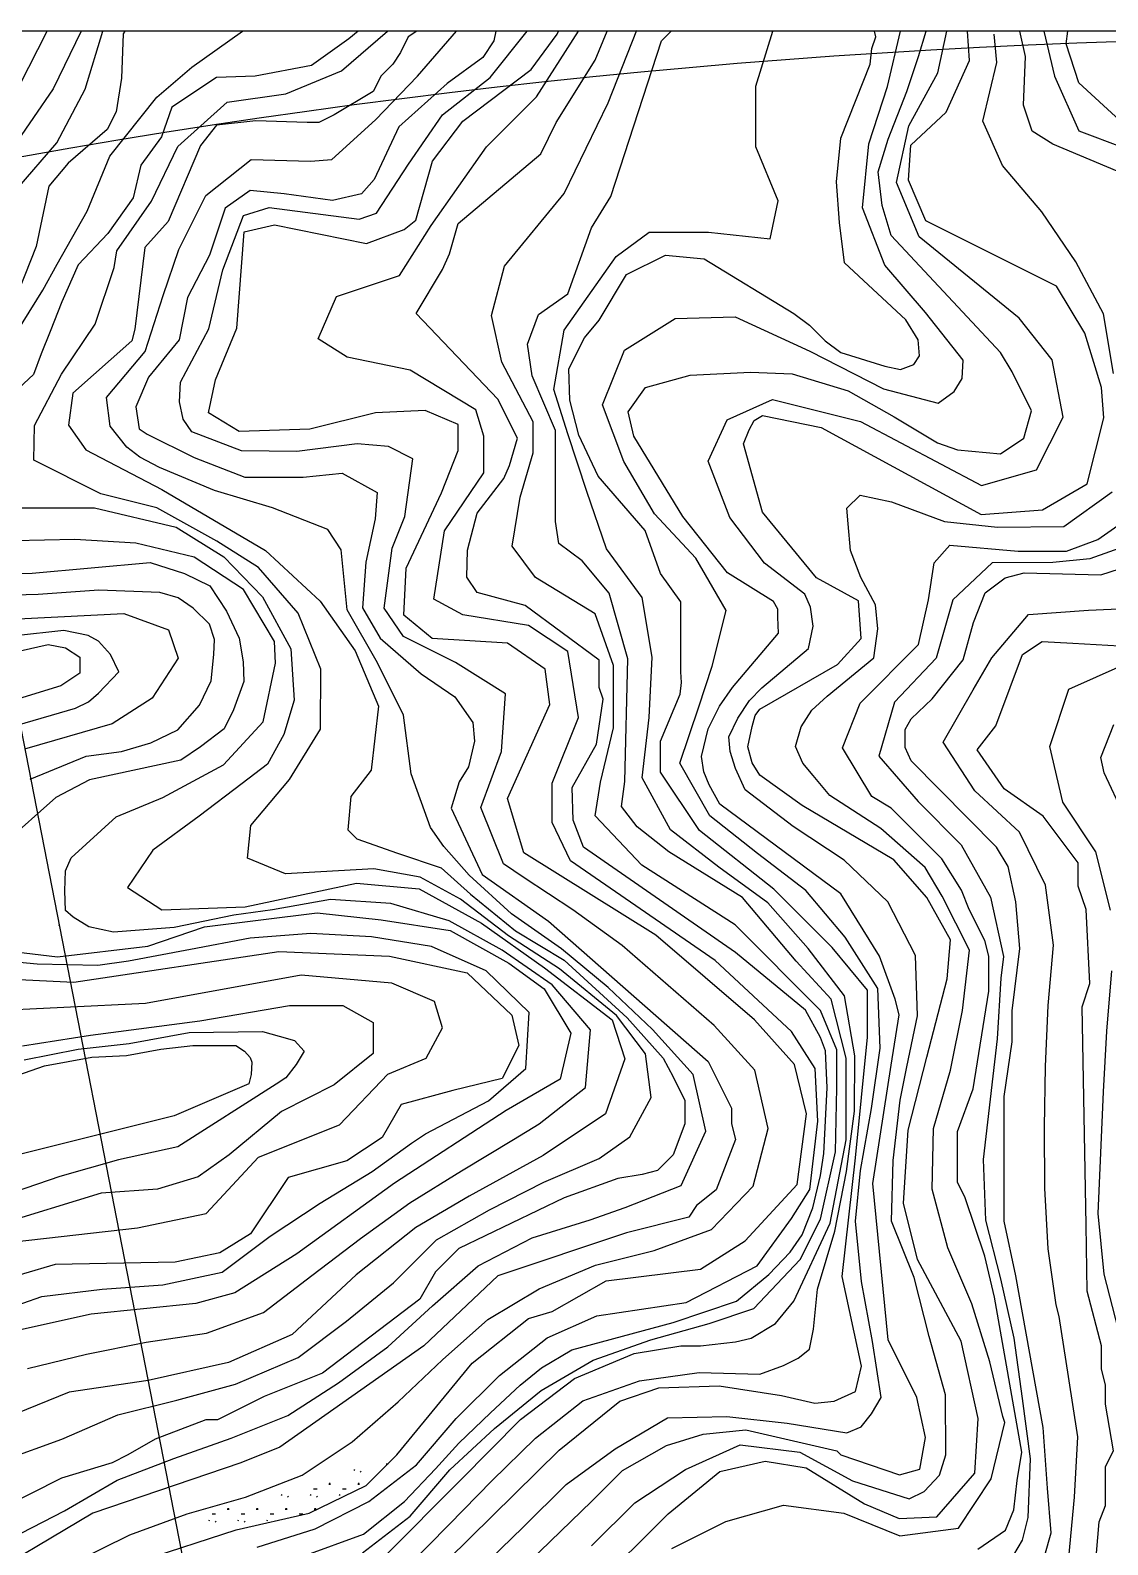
# Model space of a CAD drawing. Header units: millimetres. Extents: x 548366 to 1117317, y 7446967 to 14899125.
# Drawn here: x 553483 to 554191, y 7459421 to 7460416 of the extents above; entities that cross this region are included whole.
import ezdxf

# ---------------------------------------------------------------- set-up
doc = ezdxf.new("R2010")
doc.units = ezdxf.units.MM
doc.header["$MEASUREMENT"] = 0
for name, color, linetype in [('AID5_25K', 2, 'Continuous'), ('CURVA_INTERMEDIÁRIA', 32, 'Continuous'), ('CURVA_MESTRA', 36, 'Continuous'), ('RADIAIS', 222, 'Continuous')]:
    doc.layers.add(name, color=color, linetype=linetype)

msp = doc.modelspace()

# ---------------------------------------------------------------- hatches: boundary and pattern name
at = {"layer": 'CURVA_MESTRA', "ltscale": 2.5}
h = msp.add_hatch(dxfattribs=at)
h.set_pattern_fill('SWAMP', color=256, scale=0.75, style=0)
h.set_pattern_definition([(0, (0, 0), (9.525, 16.49775), [2.38125, -16.66875]), (90, (1.191, 0), (-9.525, 16.49775), [1.190625, -31.80495]), (90, (1.488, 0), (-9.525, 16.49775), [0.9525, -32.043075]), (90, (0.893, 0), (-9.525, 16.49775), [0.9525, -32.043075]), (60, (1.786, 0), (-9.524970605, 16.49776697), [0.762, -18.288]), (120, (0.595, 0), (-19.049970605, 1.697e-05), [0.762, -18.288])])
h.paths.add_polyline_path([(553703.79, 7459459.85), (553719.5, 7459475.55), (553710.14, 7459473.55), (553696.58, 7459471.66), (553676.24, 7459463.76), (553661.54, 7459459.99), (553647.98, 7459455.48), (553623.87, 7459448.7), (553608.04, 7459443.81), (553590.84, 7459439.28), (553596.1, 7459435.5), (553603.1, 7459429.4), (553606.55, 7459426.93), (553618.37, 7459430.77), (553666.3, 7459441.59)])

# ---------------------------------------------------------------- linework, layer by layer
at = {"layer": 'AID5_25K'}
msp.add_lwpolyline([(549360, 7450410), (559365, 7450410), (559365, 7460415), (549360, 7460415), (549360, 7450410)], dxfattribs=at)
at = {"layer": 'CURVA_INTERMEDIÁRIA'}
for points, elevation in [([(553788.98, 7460415), (553787.71, 7460408.63), (553780.49, 7460397.71), (553757.01, 7460380.49), (553725.14, 7460352.05), (553708.98, 7460317.54), (553700.62, 7460308.08), (553681.67, 7460303.63), (553649.91, 7460308.08), (553627.62, 7460310.31), (553611.18, 7460298.62), (553600.95, 7460267.92), (553586.51, 7460240.06), (553580.94, 7460212.23), (553560.88, 7460187.74), (553552.52, 7460168.26), (553554.75, 7460153.79), (553560.01, 7460150.24), (553590.71, 7460134.89), (553623.97, 7460122.1), (553662.35, 7460122.1), (553687.93, 7460124.66), (553710.96, 7460111.86), (553709.69, 7460094.7), (553703.56, 7460066.32), (553701.33, 7460036.27), (553713.03, 7460016.23), (553739.78, 7459992.85), (553762.07, 7459977.83), (553773.77, 7459960.85), (553774.89, 7459948.61), (553770.99, 7459931.91), (553764.86, 7459921.89), (553759.56, 7459904.64), (553780.03, 7459861.15), (553823.52, 7459830.45), (553928.41, 7459738.35), (553943.76, 7459707.65), (553943.76, 7459697.42), (553946.32, 7459687.18), (553933.53, 7459653.92), (553920.74, 7459643.69), (553915.62, 7459636.02), (553874.69, 7459625.78), (553790.26, 7459597.64), (553741.66, 7459551.59), (553647, 7459485.08), (553621.41, 7459474.84), (553524.2, 7459441.58), (553442.33, 7459392.98)], 520), ([(553737.14, 7460415), (553731.42, 7460411.19), (553726.31, 7460400.95), (553721.19, 7460393.28), (553713.51, 7460385.6), (553708.4, 7460375.37), (553682.81, 7460360.02), (553672.58, 7460354.9), (553664.91, 7460354.9), (553631.3, 7460356.01), (553605.43, 7460353.14), (553594.89, 7460339.74), (553573.81, 7460289.98), (553558.48, 7460272.76), (553551.77, 7460219.17), (553549.78, 7460211.64), (553511.08, 7460177.2), (553508.21, 7460156.15), (553519.7, 7460139.88), (553569.53, 7460114.04), (553637.57, 7460073.85), (553673.58, 7460040.57), (553696.57, 7460008.04), (553711.9, 7459971.67), (553707.11, 7459929.57), (553693.7, 7459912.35), (553691.78, 7459890.34), (553697.53, 7459884.6), (553724.36, 7459875.03), (553753.11, 7459865.46), (553772.27, 7459848.23), (553801.77, 7459824.08), (553833.76, 7459804.87), (553875.26, 7459767), (553898.72, 7459740.42), (553905.39, 7459728.12), (553913.06, 7459712.77), (553913.06, 7459697.42), (553905.39, 7459676.95), (553895.15, 7459666.72), (553884.92, 7459664.16), (553869.01, 7459661.45), (553833.76, 7459648.81), (553764.68, 7459615.55), (553749.33, 7459600.2), (553739.1, 7459582.29), (553675.14, 7459533.68), (553636.76, 7459518.33), (553606.06, 7459502.98), (553598.39, 7459502.98), (553565.13, 7459490.19), (553547.22, 7459479.96), (553536.99, 7459474.84), (553503.73, 7459464.61), (553462.8, 7459444.14)], 540), ([(553469.45, 7460209.6), (553491.38, 7460244.84), (553500.91, 7460261.95), (553520.44, 7460296.69), (553535.31, 7460332.8), (553566.3, 7460371.69), (553589.35, 7460391.29), (553622.65, 7460415)], 570), ([(553470.39, 7459425.02), (553505.67, 7459443.15), (553540.24, 7459463.27), (553577.49, 7459477.63), (553615.09, 7459491.02), (553652.23, 7459505.85), (553685.7, 7459527.36), (553717.98, 7459550.98), (553747.39, 7459577.74), (553777.38, 7459604.09), (553812.73, 7459622.48), (553850.85, 7459634.24), (553873.94, 7459642.37), (553910.55, 7459656.91), (553926.88, 7459692.56), (553918.44, 7459729.76), (553891.85, 7459759.4), (553862.74, 7459786.82), (553832.02, 7459812.32), (553799.25, 7459835.22), (553771.42, 7459860.57), (553754.85, 7459879.6), (553746.1, 7459891.98), (553733.41, 7459927.22), (553728.21, 7459965.65), (553711.13, 7460000.17), (553691.35, 7460034.84), (553687.32, 7460074.31), (553678.56, 7460087.7), (553642.33, 7460101.99), (553604.11, 7460113.19), (553567.95, 7460128.41), (553555.2, 7460135.21), (553546.48, 7460141.63), (553535.64, 7460155.61), (553533.2, 7460174.38), (553558.53, 7460204.56), (553570.43, 7460241.32), (553580.79, 7460271.46), (553598.44, 7460307.03), (553628.16, 7460330.73), (553667.13, 7460329.51), (553681.22, 7460330.6), (553709.98, 7460356.62), (553737.57, 7460385.37), (553763.06, 7460415)], 530), ([(553545.16, 7460415), (553544.18, 7460413.23), (553543.02, 7460384.14), (553539.53, 7460362.03), (553533.7, 7460350.39), (553508.08, 7460328.29), (553495.27, 7460313.16), (553487.12, 7460273.59), (553471.66, 7460234.7)], 580), ([(553698.41, 7460415), (553692.36, 7460409.86), (553667.95, 7460392.3), (553630.85, 7460385.47), (553605.47, 7460384.5), (553576.18, 7460364.99), (553569.34, 7460345.48), (553555.67, 7460326.94), (553550.79, 7460305.48), (553534.19, 7460282.07), (553514.67, 7460261.58), (553503.93, 7460237.19), (553496.12, 7460217.68), (553490.26, 7460203.05), (553485.38, 7460189.39), (553472.69, 7460177.68)], 560), ([(553474.65, 7460311.28), (553500.66, 7460341.62), (553519.17, 7460376.92), (553530.89, 7460415)], 590), ([(553476.04, 7460379.34), (553494.16, 7460415)], 610), ([(553512.72, 7459409.79), (553548.57, 7459427.42), (553586.11, 7459441.14), (553624.58, 7459452.09), (553661.78, 7459466.57), (553694.67, 7459488.63), (553724.82, 7459514.88), (553753.94, 7459542.29), (553783.76, 7459568.93), (553817.39, 7459589.11), (553854.27, 7459604.58), (553892.91, 7459614.2), (553930.51, 7459628.02), (553957.99, 7459656.5), (553967.68, 7459694.23), (553959.08, 7459732.64), (553932.26, 7459762.04), (553902.03, 7459788.23), (553871.81, 7459814.44), (553839.48, 7459837.96), (553807.43, 7459858.89), (553793.98, 7459868.11), (553779.15, 7459905.19), (553792.7, 7459941.93), (553795.24, 7459979.8), (553762.36, 7460000.35), (553728.37, 7460017.38), (553715.63, 7460036.11), (553720.73, 7460075.36), (553729.16, 7460096.14), (553734.43, 7460134.14), (553718.38, 7460142.14), (553697.87, 7460144.02), (553658.23, 7460138.91), (553621.97, 7460139.43), (553589.32, 7460151.7), (553583.6, 7460160.1), (553581.1, 7460171.58), (553581.93, 7460184.34), (553600.52, 7460219.47), (553609.57, 7460258.29), (553623.26, 7460293.85), (553640.07, 7460299.08), (553699.27, 7460291.45), (553710.65, 7460295.37), (553731.65, 7460327.63), (553753.82, 7460360), (553785.26, 7460384.56), (553809.59, 7460415)], 510), ([(553632.16, 7459419.38), (553670.29, 7459431.41), (553705.59, 7459449.24), (553736.91, 7459473.52), (553762.83, 7459503.87), (553791.28, 7459531.99), (553822.56, 7459556.77), (553855.31, 7459571.3), (553913.99, 7459580.04), (553960.62, 7459604.21), (553983.07, 7459635.3), (553995.16, 7459654.3), (554000.34, 7459699.2), (553998.61, 7459733.74), (553983.07, 7459757.92), (553932.99, 7459804.54), (553838, 7459870.17), (553825.91, 7459895.21), (553825.91, 7459921.11), (553843.18, 7459964.29), (553836.28, 7460007.46), (553810.37, 7460024.73), (553767.2, 7460031.64), (553748.2, 7460042), (553755.11, 7460086.9), (553781.01, 7460124.9), (553781.01, 7460149.07), (553775.83, 7460166.34), (553732.66, 7460192.25), (553691.21, 7460200.88), (553672.21, 7460212.97), (553684.3, 7460240.6), (553725.75, 7460254.42), (553746.47, 7460287.23), (553782.74, 7460339.04), (553815.55, 7460371.85), (553843.18, 7460415.03)], 490), ([(553662.35, 7459413.44), (553702.12, 7459427.99), (553728.86, 7459449.26), (553749.29, 7459470.89), (553764.68, 7459487.63), (553785.47, 7459507.68), (553804.82, 7459525.64), (553818.99, 7459537.04), (553838.87, 7459549.03), (553905.39, 7459566.94), (553947.03, 7459580.91), (553968.29, 7459598.34), (553982.23, 7459613.14), (553990.08, 7459624.49), (553997.21, 7459642.2), (554002.06, 7459663.34), (554004.25, 7459677.87), (554006.43, 7459720.9), (554005.34, 7459745.41), (554002.07, 7459754.12), (553992.26, 7459772.1), (553946.32, 7459809.98), (553846.55, 7459879.06), (553839.71, 7459896.68), (553839.14, 7459918.25), (553855.06, 7459946.63), (553859.34, 7459976.27), (553856.78, 7459983.95), (553856.78, 7460001.86), (553808.17, 7460037.67), (553776.62, 7460046.19), (553769.8, 7460056.4), (553770.36, 7460074), (553776.62, 7460098.41), (553794.23, 7460121.11), (553797.94, 7460129.77), (553803.06, 7460147.68), (553790.26, 7460173.26), (553736.54, 7460229.55), (553753.87, 7460258.49), (553758.42, 7460268.71), (553764.1, 7460288.58), (553818.41, 7460334.44), (553828.64, 7460354.9), (553854.22, 7460395.84), (553862.03, 7460415)], 480), ([(553701.26, 7459415.62), (553732.77, 7459439.73), (553758.75, 7459470.1), (553788.09, 7459497.27), (553818.65, 7459522.18), (553852.94, 7459542.2), (553890.65, 7459555.45), (553929.12, 7459566.14), (553958.31, 7459576.13), (553988.7, 7459608.3), (554002.06, 7459634.72), (554011.93, 7459678.91), (554012.83, 7459720.91), (554012.83, 7459745.94), (554002.1, 7459771.86), (553946.18, 7459828.06), (553884.89, 7459867.23), (553854.24, 7459899.58), (553857.64, 7459921.71), (553866.16, 7459957.47), (553866.16, 7459998.34), (553854.24, 7460032.39), (553815.07, 7460056.23), (553799.75, 7460076.66), (553804.86, 7460109.01), (553813.37, 7460137.96), (553813.37, 7460158.39), (553792.94, 7460197.56), (553786.13, 7460228.21), (553794.64, 7460260.56), (553833.8, 7460308.23), (553862.75, 7460367.83), (553881.48, 7460415.51)], 470), ([(553715.72, 7459413.18), (553765.77, 7459463.46), (553805.17, 7459503.19), (553840.57, 7459530.15), (553879.8, 7459546.47), (553910.5, 7459551.59), (553923.3, 7459551.59), (553946.32, 7459554.15), (553956.55, 7459556.71), (553972.65, 7459566.21), (553984.64, 7459580.91), (554008.47, 7459632.19), (554019.08, 7459686.79), (554019.08, 7459740.38), (554009.16, 7459779.18), (553986.27, 7459804.24), (553950.98, 7459846.01), (553902.48, 7459875.9), (553881.85, 7459892.38), (553871.53, 7459905.78), (553873.59, 7459922.27), (553875.66, 7460002.65), (553863.27, 7460045.94), (553845.73, 7460067.06), (553830.26, 7460078.4), (553828.19, 7460092.83), (553828.19, 7460152.6), (553812.71, 7460188.67), (553809.62, 7460209.28), (553816.84, 7460228.86), (553836.31, 7460242.34), (553851.66, 7460285.83), (553864.45, 7460306.3), (553897.71, 7460408.63), (553904.08, 7460415)], 460), ([(553728.09, 7459382.1), (553830.55, 7459483.16), (553870.26, 7459515.14), (553895.88, 7459524.09), (553935.58, 7459525.37), (553976.57, 7459518.97), (553998.34, 7459513.86), (554011.15, 7459515.14), (554025.24, 7459521.53), (554029.08, 7459538.16), (554016.27, 7459597), (554025.24, 7459675.03), (554032.92, 7459754.34), (554032.92, 7459785.04), (554009.87, 7459813.18), (553971.44, 7459851.55), (553922.77, 7459889.93), (553897.16, 7459928.3), (553897.16, 7459948.77), (553909.96, 7459979.47), (553910.86, 7459987.21), (553910.5, 7459994.18), (553910.5, 7460040.23), (553897.16, 7460058.78), (553886.91, 7460086.92), (553856.17, 7460122.74), (553843.36, 7460149.6), (553837.6, 7460172.62), (553836.96, 7460193.09), (553847.2, 7460213.56), (553856.81, 7460225.07), (553874.69, 7460255.13), (553900.27, 7460267.92), (553925.85, 7460265.36), (553984.7, 7460229.55), (553994.93, 7460221.87), (554005.16, 7460211.64), (554015.4, 7460203.96), (554044.45, 7460195.01), (554054.7, 7460192.77), (554063.34, 7460195.97), (554067.19, 7460201.72), (554066.23, 7460212.28), (554058.22, 7460225.39), (554017.95, 7460262.8), (554014.65, 7460289.36), (554012.7, 7460315.99), (554015.4, 7460344.67), (554030.25, 7460381.6), (554034.8, 7460393.29), (554035.86, 7460403.51), (554038.42, 7460411.19), (554037.66, 7460415)], 440), ([(553777.47, 7459377.63), (553851.66, 7459449.26), (553872.13, 7459469.73), (553901.07, 7459486.17), (553925.17, 7459493.67), (553953.22, 7459496.43), (554012.84, 7459482.52), (554015.4, 7459479.96), (554054.12, 7459466.75), (554067.34, 7459470.53), (554071.12, 7459491.28), (554065.45, 7459517.69), (554046.56, 7459555.42), (554036.41, 7459658.26), (554048.65, 7459735.79), (554053.77, 7459769.05), (554051.21, 7459779.28), (554040.98, 7459807.42), (554015.4, 7459848.36), (553936.09, 7459907.2), (553928.97, 7459919.93), (553925.6, 7459928.51), (553924.07, 7459938.63), (553928.36, 7459956.71), (553935.72, 7459971.73), (553944.35, 7459983.85), (553974.57, 7460019.69), (553974.15, 7460030.08), (553974.15, 7460035.39), (553971.27, 7460040.45), (553941.04, 7460059.31), (553911.77, 7460096.1), (553879.65, 7460148.93), (553875.88, 7460164.96), (553887.21, 7460181), (553916.49, 7460189.02), (553956.16, 7460190.9), (553983.55, 7460189.96), (554020.38, 7460178.64), (554050.6, 7460161.66), (554078.94, 7460144.68), (554092.15, 7460140.01), (554120.29, 7460137.45), (554135.64, 7460147.68), (554140.75, 7460165.59), (554127.96, 7460191.17), (554120.29, 7460203.96), (554048.65, 7460280.71), (554042.6, 7460300.4), (554040, 7460322.49), (554046.49, 7460343.92), (554058.89, 7460375.37), (554066.56, 7460398.4), (554071.54, 7460415)], 420), ([(553778.07, 7459404.38), (553806.71, 7459432.31), (553835.15, 7459460.44), (553867.36, 7459483.88), (553901.73, 7459504.31), (553940.65, 7459505.1), (553980.35, 7459500.83), (554019.4, 7459494.4), (554028.94, 7459498.36), (554035.71, 7459506.98), (554041.9, 7459517.71), (554036.33, 7459554.4), (554029.12, 7459593.74), (554025.09, 7459633.44), (554028.45, 7459666.81), (554035.69, 7459707.45), (554041.26, 7459747.05), (554039.8, 7459786.25), (554018.26, 7459819.89), (553992.61, 7459850.52), (553960.82, 7459874.79), (553929.55, 7459899.69), (553909.74, 7459934.11), (553922.26, 7459971.21), (553931.01, 7459997.97), (553940.16, 7460034.58), (553920.27, 7460068.78), (553893.18, 7460097.96), (553872.98, 7460132.34), (553858.87, 7460169.63), (553873.35, 7460205.33), (553906.6, 7460226.32), (553946.19, 7460227.35), (553995.12, 7460204.85), (554043.48, 7460179.97), (554079.5, 7460170.62), (554090.04, 7460178.29), (554095.24, 7460186.73), (554095.92, 7460198.81), (554071.15, 7460230.11), (554044.3, 7460261.26), (554029.83, 7460298.86), (554033.89, 7460340.96), (554046.07, 7460378.59), (554054.6, 7460415)], 430), ([(553851.77, 7459420.3), (553880.15, 7459448.49), (553913.44, 7459470.37), (553949.28, 7459486.45), (553988.67, 7459481.75), (554023.08, 7459463), (554060.3, 7459451.08), (554070.28, 7459455.91), (554080.29, 7459466.53), (554084.4, 7459480.01), (554084.26, 7459519.34), (554073.48, 7459557.78), (554063.71, 7459596.47), (554048.67, 7459633.4), (554049.92, 7459673.27), (554054.47, 7459712.92), (554058.76, 7459734.81), (554065.82, 7459768.2), (554064.44, 7459807.89), (554046.29, 7459843.06), (554017.65, 7459870.57), (553984.21, 7459892.53), (553952.57, 7459916.74), (553946.31, 7459930.66), (553942.85, 7459941.91), (553942.01, 7459951.45), (553947.75, 7459963.84), (553955.55, 7459975.38), (553963.67, 7459983.76), (553994.16, 7460009.56), (553997.33, 7460024.16), (553995.49, 7460036.58), (553991.96, 7460045.12), (553965.33, 7460065.62), (553942.53, 7460095.54), (553928.47, 7460132.65), (553940.94, 7460159.58), (553970.54, 7460173.03), (554028.39, 7460158.57), (554107.93, 7460116.63), (554144.09, 7460126.75), (554161.45, 7460161.46), (554154.21, 7460199.07), (554132.52, 7460226.55), (554066.88, 7460279.94), (554052.13, 7460315.6), (554060.23, 7460352.7), (554079.28, 7460387.52), (554085.14, 7460415)], 410), ([(554196.99, 7460322.93), (554154.73, 7460340.83), (554141.13, 7460349.17), (554135.51, 7460366.42), (554136.79, 7460398.4), (554133.04, 7460415)], 380), ([(554148.86, 7460415), (554155.91, 7460385.4), (554171.77, 7460349.49), (554200.85, 7460338.54)], 370), ([(554209.4, 7460346.46), (554171.74, 7460380.93), (554163.58, 7460406.63), (554164.67, 7460415)], 360), ([(554194.54, 7460190.05), (554187.95, 7460229.36), (554169.85, 7460263.43), (554147.43, 7460296.28), (554121.75, 7460326.74), (554108.81, 7460355.88), (554117.9, 7460394.43), (554116.18, 7460413.01)], 390), ([(553904.46, 7459418.42), (553939.96, 7459436.11), (553977.95, 7459447), (554017.44, 7459441.77), (554054.35, 7459426.69), (554092.88, 7459431.83), (554114.15, 7459464.26), (554123.25, 7459501.2), (554121.98, 7459505.23), (554113.28, 7459541.09), (554101.49, 7459579.11), (554085.88, 7459615.87), (554075.44, 7459654.42), (554076.37, 7459694.29), (554087.53, 7459732.68), (554095.5, 7459771.87), (554099.99, 7459811.49), (554082.14, 7459846.93), (554070.82, 7459865.76), (554041.71, 7459891.32), (554008.21, 7459913.06), (553997.24, 7459926.14), (553990.62, 7459934.22), (553985.78, 7459945.24), (553989.52, 7459958.11), (553996.51, 7459969.13), (554006.58, 7459978.2), (554037.23, 7460003.48), (554039.7, 7460022.37), (554038.28, 7460038.1), (554028.67, 7460056.17), (554021.82, 7460073.9), (554020.21, 7460091.45), (554019.48, 7460101.74), (554028.3, 7460110.19), (554048.73, 7460105.79), (554083.55, 7460092.97), (554118.38, 7460089.3), (554162.02, 7460089.54), (554193.64, 7460112.46)], 390), ([(553460.92, 7460101.97), (553525.36, 7460101.97), (553579.06, 7460089.28), (553610.3, 7460069.77), (553635.68, 7460043.43), (553654.23, 7460009.29), (553656.47, 7459975.51), (553649.63, 7459953.07), (553638.89, 7459933.56), (553622.3, 7459920.88), (553593.98, 7459899.42), (553563.72, 7459876.98), (553547.12, 7459852.59), (553569.57, 7459837.96), (553624.25, 7459839.91), (553697.47, 7459855.52), (553738.48, 7459851.62), (553779.48, 7459829.18), (553820.88, 7459799.91), (553865.4, 7459765.77), (553873.6, 7459739.99), (553860.91, 7459703.89), (553819.91, 7459676.58), (553771.44, 7459649.81), (553736.29, 7459629.32), (553697.24, 7459598.11), (553655.26, 7459559.09), (553613.28, 7459540.55), (553560.56, 7459528.84), (553508.81, 7459521.04), (553425.52, 7459487.41)], 560), ([(554105.5, 7459417.96), (554123.56, 7459430.58), (554129.23, 7459443.82), (554131.38, 7459463.23), (554134.45, 7459481.74), (554116.52, 7459583.44), (554110.05, 7459610.43), (554097.26, 7459648.81), (554092.15, 7459659.04), (554092.15, 7459692.3), (554102.38, 7459720.44), (554112.61, 7459784.4), (554112.61, 7459807.42), (554110.05, 7459817.66), (554099.82, 7459838.12), (554094.7, 7459850.91), (554081.91, 7459871.38), (554048.65, 7459904.64), (554035.86, 7459912.31), (554016.65, 7459944.29), (554028.18, 7459973.71), (554066.6, 7460012.09), (554073.01, 7460041.51), (554076.85, 7460065.81), (554087.1, 7460077.33), (554131.92, 7460073.49), (554163.78, 7460073.49), (554184.24, 7460081.16), (554209.83, 7460099.07)], 380), ([(553481.33, 7459536.72), (553520.02, 7459546.18), (553559.26, 7459553.93), (553598.8, 7459559.95), (553636.4, 7459573.48), (553668.07, 7459597.83), (553699.95, 7459621.98), (553732.35, 7459645.41), (553766.33, 7459666.5), (553800.61, 7459687.12), (553817.44, 7459697.37), (553847.8, 7459721.29), (553851.17, 7459759.13), (553825.96, 7459788.75), (553793.09, 7459811.49), (553758.23, 7459830.67), (553720.07, 7459842.08), (553680.34, 7459844.77), (553642.19, 7459838), (553616.77, 7459834.29), (553577.63, 7459826.36), (553537.76, 7459823.24), (553521.71, 7459826.8), (553511.28, 7459833.14), (553506.4, 7459837.45), (553505.84, 7459850.35), (553506.3, 7459863.49), (553510.07, 7459872.1), (553539.6, 7459899.03), (553570.32, 7459911.65), (553610.16, 7459933.12), (553636.22, 7459961.28), (553644.15, 7459999.94), (553643.66, 7460014.18), (553623.18, 7460048.16), (553590.81, 7460069.41), (553552.44, 7460078.8), (553512.53, 7460081.12), (553472.55, 7460080.2)], 570), ([(554214.79, 7460081.08), (554179.11, 7460068.42), (554154.8, 7460066.05), (554114.83, 7460065.81), (554089.02, 7460041.38), (554078.16, 7460003.27), (554050.75, 7459974.17), (554040.5, 7459938.71), (554066.25, 7459908.94), (554094.47, 7459880.6), (554113.79, 7459846.26), (554122.41, 7459807.17), (554120.66, 7459793.1), (554118.16, 7459753.26), (554113.48, 7459713.56), (554109.02, 7459673.89), (554110.41, 7459634.15), (554120.27, 7459595.51), (554129.12, 7459556.52), (554134.5, 7459516.96), (554139.93, 7459477.36), (554138.31, 7459438.78), (554134.53, 7459424.03), (554128.9, 7459414.35)], 370), ([(554149.45, 7459414.02), (554153.55, 7459428.79), (554151.24, 7459458.15), (554148.43, 7459497.87), (554130.52, 7459597.64), (554122.85, 7459633.46), (554122.85, 7459715.32), (554127.96, 7459751.14), (554127.96, 7459771.61), (554133.08, 7459812.54), (554130.52, 7459843.24), (554125.4, 7459866.26), (554117.73, 7459879.06), (554061.62, 7459935.68), (554057.85, 7459944.46), (554057.85, 7459956.37), (554061.62, 7459963.26), (554075.43, 7459976.42), (554095.83, 7460002.12), (554102.73, 7460026.57), (554110.26, 7460046), (554123.44, 7460056.02), (554135.99, 7460059.16), (554186.2, 7460057.9), (554242.69, 7460076.08)], 360), ([(553407.61, 7460056.67), (553484.47, 7460058.99), (553561.84, 7460065.92), (553584.54, 7460058.88), (553601.13, 7460050.59), (553612.01, 7460034.02), (553620.3, 7460016.41), (553622.89, 7460000.87), (553623.41, 7459987.92), (553616.67, 7459969.27), (553610.45, 7459956.84), (553594.91, 7459944.92), (553581.95, 7459936.12), (553521.98, 7459923.37), (553499.85, 7459911.74), (553466.08, 7459881.48)], 580), ([(553483.05, 7459923.78), (553519.98, 7459938.91), (553543.14, 7459941.85), (553562.26, 7459947.51), (553580, 7459956.18), (553594.39, 7459972.38), (553601.94, 7459988.24), (553603.72, 7460005.53), (553604.24, 7460015.37), (553600.84, 7460025.46), (553590.24, 7460036.09), (553580.39, 7460042.82), (553568.16, 7460046.23), (553528.27, 7460047.84), (553488.38, 7460044.93), (553448.44, 7460043.87)], 590), ([(553474.56, 7459959.08), (553512.92, 7459970.41), (553521.31, 7459974.45), (553528.05, 7459980.15), (553541.36, 7459994.13), (553535.82, 7460005.53), (553528.05, 7460014.33), (553521.21, 7460018.03), (553505.21, 7460021.29), (553441.54, 7460014.39)], 610), ([(553439.56, 7459999.61), (553494.84, 7460012.11), (553506.31, 7460010.02), (553515.69, 7460003.77), (553515.69, 7459993.36), (553503.18, 7459985.02), (553455.2, 7459970.44)], 620), ([(554179.52, 7459369.02), (554185.17, 7459435.92), (554189.36, 7459446.7), (554189.36, 7459472.28), (554194.48, 7459482.52), (554189.36, 7459513.22), (554189.36, 7459526.01), (554186.8, 7459536.24), (554186.8, 7459551.59), (554177.35, 7459587.41), (554176.57, 7459630.9), (554174.01, 7459774.17), (554179.13, 7459789.52), (554176.57, 7459838.12), (554171.45, 7459853.47), (554171.45, 7459868.82), (554148.43, 7459899.52), (554122.85, 7459917.43), (554104.94, 7459943.01), (554117.4, 7459958.83), (554126.69, 7459983.86), (554134.76, 7460005.62), (554147.69, 7460014.19), (554167.81, 7460013.05), (554213.86, 7460010.46)], 340), ([(554192.57, 7459837.75), (554182.99, 7459876), (554161.39, 7459908.69), (554152.72, 7459945.25), (554165.31, 7459982.92), (554201.52, 7459999.03)], 330), ([(554201.44, 7459900.25), (554188.5, 7459927.78), (554186.25, 7459937.89), (554194.69, 7459959.52)], 320), ([(553462.59, 7459811.66), (553501.02, 7459807.01), (553560.41, 7459813.99), (553597.67, 7459826.79), (553671.6, 7459836.02), (553713.52, 7459831.36), (553758.94, 7459824.38), (553797.37, 7459802.84), (553820.66, 7459785.98), (553838.13, 7459756.89), (553831.14, 7459726.64), (553795.71, 7459706.18), (553722.35, 7459658.48), (553658.3, 7459611.93), (553617.54, 7459586.33), (553591.92, 7459579.35), (553523.21, 7459572.37), (553470.8, 7459560.73)], 580), ([(553453.08, 7459570.79), (553490.72, 7459584.04), (553530.39, 7459588.88), (553570.29, 7459591.57), (553609.17, 7459599.92), (553640.69, 7459623.49), (553673.64, 7459645.21), (553707.68, 7459666.05), (553733.43, 7459684.72), (553742.68, 7459690.8), (553784.15, 7459712.38), (553808.52, 7459733.74), (553810.9, 7459770.39), (553782.55, 7459797.94), (553746.78, 7459813.77), (553707.34, 7459820.22), (553667.42, 7459822.29), (553627.57, 7459819.27), (553588.3, 7459811.93), (553547.6, 7459804.16), (553527.64, 7459801.34), (553487.68, 7459802.16), (553448.33, 7459805.99)], 590), ([(554197.61, 7459562.9), (554188.38, 7459598.61), (554184.52, 7459638.38), (554186.18, 7459678.35), (554188.03, 7459718.3), (554190.22, 7459758.21), (554193.47, 7459797.94)], 330), ([(553472.55, 7459619.79), (553553.5, 7459629.08), (553598.62, 7459638.37), (553633.12, 7459675.53), (553686.2, 7459696.76), (553718.05, 7459729.93), (553743.27, 7459740.55), (553753.88, 7459760.46), (553748.57, 7459777.71), (553720.71, 7459789.65), (553660.99, 7459794.96), (553558.81, 7459776.38), (553451.32, 7459771.07)], 610), ([(553478.15, 7459748.58), (553522.75, 7459755.69), (553594.59, 7459764.9), (553653.49, 7459775.11), (553688.41, 7459775.11), (553708.4, 7459763.93), (553708.4, 7459743.47), (553682.81, 7459723), (553648.1, 7459705.48), (553613.74, 7459676.95), (553593.43, 7459662.51), (553566.63, 7459654.41), (553529.77, 7459651.85), (553461, 7459630.71)], 620), ([(553479.21, 7459739.37), (553514.58, 7459746.45), (553548.19, 7459750.12), (553587.51, 7459757.25), (553635.75, 7459757.95), (553646.72, 7459754.92), (553656.75, 7459752.11), (553662.96, 7459745.1), (553657.75, 7459736.28), (553650.94, 7459727.47), (553644.59, 7459723.45), (553580.06, 7459682.29), (553541.07, 7459673.8), (553502.6, 7459662.85), (553464.85, 7459649.83)], 630)]:
    msp.add_lwpolyline(points, dxfattribs=dict(at, elevation=elevation))
at = {"layer": 'CURVA_INTERMEDIÁRIA', "elevation": 640}
msp.add_lwpolyline([(553386.05, 7459692.3), (553435.39, 7459715.5), (553492.6, 7459735.5), (553523.59, 7459741.22), (553546.47, 7459742.17), (553568.88, 7459746.45), (553589.85, 7459748.83), (553618.17, 7459748.83), (553623.8, 7459745.17), (553627.51, 7459740.94), (553628.66, 7459737.88), (553628.3, 7459729.84), (553626.75, 7459723.6), (553577.65, 7459702.65), (553472.53, 7459676.25), (553397.68, 7459637.21), (553332.32, 7459569.5), (553324.65, 7459566.94), (553314.42, 7459569.5), (553311.08, 7459582.59), (553322.04, 7459618.3), (553356.36, 7459670.48)], close=True, dxfattribs=at)
at = {"layer": 'CURVA_MESTRA'}
for points, elevation in [([(553516.61, 7460415), (553498.26, 7460377.1), (553433.32, 7460282.86)], 600), ([(553466.43, 7459476.63), (553503.99, 7459490.37), (553540.6, 7459506.33), (553579.43, 7459515.9), (553617.9, 7459526.32), (553659, 7459543.85), (553690.78, 7459567.7), (553721.72, 7459593.05), (553750.03, 7459621.21), (553784.8, 7459640.8), (553820.37, 7459659.1), (553856.72, 7459674.63), (553876.83, 7459688.81), (553890.9, 7459714.62), (553887.23, 7459743.43), (553868.23, 7459768.57), (553830.79, 7459799.1), (553797.34, 7459820.88), (553765.67, 7459844.97), (553739.21, 7459859.27), (553708.72, 7459864.74), (553650.86, 7459861.61), (553625.84, 7459871.78), (553628.09, 7459893.29), (553653.44, 7459923.42), (553673.88, 7459956.56), (553674.1, 7459995.9), (553659.1, 7460032.69), (553633.01, 7460062.81), (553605.78, 7460080.11), (553566.3, 7460101.97), (553529.41, 7460111.19), (553485.61, 7460133.1), (553486.04, 7460155.9), (553503.61, 7460189.57), (553525.85, 7460222.5), (553538.23, 7460259.63), (553539.98, 7460270.77), (553562.68, 7460303.32), (553580.12, 7460339.2), (553612.4, 7460368.24), (553651, 7460373.71), (553687.47, 7460388.8), (553717.77, 7460415)], 550), ([(553556.53, 7459410.69), (553618.37, 7459430.77), (553666.3, 7459441.59), (553703.79, 7459459.85), (553723.89, 7459479.93), (553773.37, 7459540.19), (553810.47, 7459569.54), (553825.93, 7459574.18), (553861.49, 7459594.26), (553923.34, 7459601.98), (553952.71, 7459620.52), (553986.73, 7459657.6), (553992.91, 7459703.95), (553985.18, 7459736.39), (553958.9, 7459765.75), (553893.96, 7459821.36), (553807.38, 7459875.44), (553796.56, 7459910.97), (553824.39, 7459972.77), (553821.29, 7459995.94), (553796.56, 7460012.94), (553747.08, 7460016.03), (553728.53, 7460031.48), (553730.07, 7460062.37), (553753.27, 7460111.81), (553764.09, 7460139.62), (553764.09, 7460156.62), (553742.44, 7460165.88), (553709.98, 7460164.34), (553666.69, 7460153.53), (553620.3, 7460151.98), (553600.2, 7460164.34), (553604.84, 7460185.97), (553618.9, 7460219.78), (553623.54, 7460283.13), (553643.64, 7460287.76), (553703.94, 7460275.4), (553728.67, 7460284.67), (553736.4, 7460290.85), (553747.23, 7460329.47), (553767.33, 7460355.74), (553812.16, 7460389.73), (553829.17, 7460412.9), (553830.07, 7460415)], 500), ([(553730.33, 7459405.75), (553758.37, 7459434.27), (553786.27, 7459462.94), (553814.89, 7459490.87), (553846.01, 7459515.38), (553883.3, 7459528.62), (553922.53, 7459534.13), (553962.37, 7459532.93), (553977.83, 7459538.73), (553987.52, 7459543.57), (553994.95, 7459549.46), (553997.65, 7459562.5), (554000.07, 7459588.82), (554011.6, 7459626.92), (554019.19, 7459666.07), (554024.49, 7459705.7), (554024.79, 7459741.99), (554018, 7459781.33), (553994.04, 7459812.52), (553967.53, 7459842.46), (553935.27, 7459866), (553903.63, 7459890.43), (553885.08, 7459924.62), (553889.56, 7459964.23), (553891.5, 7460003.93), (553885.08, 7460043.07), (553861.59, 7460074.87), (553848.69, 7460112.66), (553836.23, 7460150.5), (553827.08, 7460179.53), (553833.83, 7460218.61), (553867.85, 7460267.04), (553889.55, 7460282.95), (553928.6, 7460282.95), (553969.09, 7460278.61), (553974.41, 7460303.57), (553959.62, 7460339.04), (553959.77, 7460378.92), (553970.87, 7460415)], 450), ([(553852.49, 7459391.88), (553902.19, 7459441.14), (553935.98, 7459469.13), (553965.87, 7459475.9), (553992.73, 7459471.56), (554031.01, 7459447.77), (554053.76, 7459438.25), (554078.63, 7459439.3), (554103.5, 7459467.86), (554105.62, 7459503.83), (554094.51, 7459554.6), (554065.85, 7459608.17), (554056.58, 7459645.25), (554059.67, 7459693.15), (554072.04, 7459741.04), (554085.36, 7459792.62), (554087.5, 7459818.29), (554072.04, 7459846.09), (554050.39, 7459870.81), (553990.09, 7459906.35), (553962.26, 7459926.43), (553957.28, 7459934.41), (553954.53, 7459944.97), (553957.28, 7459958.36), (553959.3, 7459965.57), (553962.26, 7459969.69), (554013.29, 7459999.04), (554028.75, 7460016.04), (554027.2, 7460040.76), (553999.54, 7460055.89), (553963.98, 7460099.15), (553951.62, 7460143.95), (553955.34, 7460153.02), (553958.52, 7460159.18), (553963.98, 7460162.49), (554002.64, 7460154.76), (554107.77, 7460097.6), (554147.97, 7460100.69), (554177.35, 7460117.69), (554188.17, 7460160.94), (554186.62, 7460181.03), (554175.8, 7460216.56), (554157.25, 7460247.46), (554107.77, 7460272.18), (554071.24, 7460290.43), (554059.84, 7460316.98), (554061.39, 7460340.16), (554084.58, 7460361.79), (554100.04, 7460395.77), (554098.73, 7460415)], 400), ([(554165.25, 7459412.64), (554168.9, 7459452.1), (554171.17, 7459491.87), (554164.95, 7459531.37), (554158.9, 7459570.77), (554156.88, 7459578.44), (554151.59, 7459615.18), (554149.52, 7459655.08), (554149.17, 7459695.08), (554149.95, 7459735.05), (554151.69, 7459774.99), (554155.21, 7459814.64), (554149.87, 7459854.12), (554132.78, 7459888.89), (554103.5, 7459916.04), (554082.61, 7459947.92), (554102.39, 7459982.48), (554114.63, 7460003.39), (554138.73, 7460031.84), (554178.1, 7460034.78), (554217.73, 7460036.51)], 350), ([(553453.42, 7460027.95), (553544.64, 7460032.58), (553574.02, 7460021.77), (553580.2, 7460003.23), (553563.2, 7459976.96), (553536.91, 7459959.97), (553479.33, 7459943.36)], 600), ([(553448.41, 7459793.51), (553511.8, 7459790.42), (553646.31, 7459810.5), (553718.98, 7459807.41), (553770, 7459796.6), (553799.37, 7459768.79), (553804.01, 7459748.7), (553793.19, 7459727.07), (553760.72, 7459719.35), (553726.71, 7459710.08), (553714.34, 7459688.45), (553691.15, 7459673), (553652.5, 7459662.19), (553627.76, 7459625.11), (553607.66, 7459612.75), (553578.28, 7459606.57), (553499.43, 7459605.02), (553457.69, 7459592.66)], 600)]:
    msp.add_lwpolyline(points, dxfattribs=dict(at, elevation=elevation))
at = {"layer": 'RADIAIS', "linetype": 'Continuous', "ltscale": 2.5}
msp.add_lwpolyline([(553406.38, 7460318.41), (555321.05, 7450507.1)], dxfattribs=at)
msp.add_circle((554363.71, 7455412.75), 4998.2, dxfattribs=at)
msp.add_point((553502.09, 7459827.82), dxfattribs=at)

doc.saveas('drawing.dxf')
